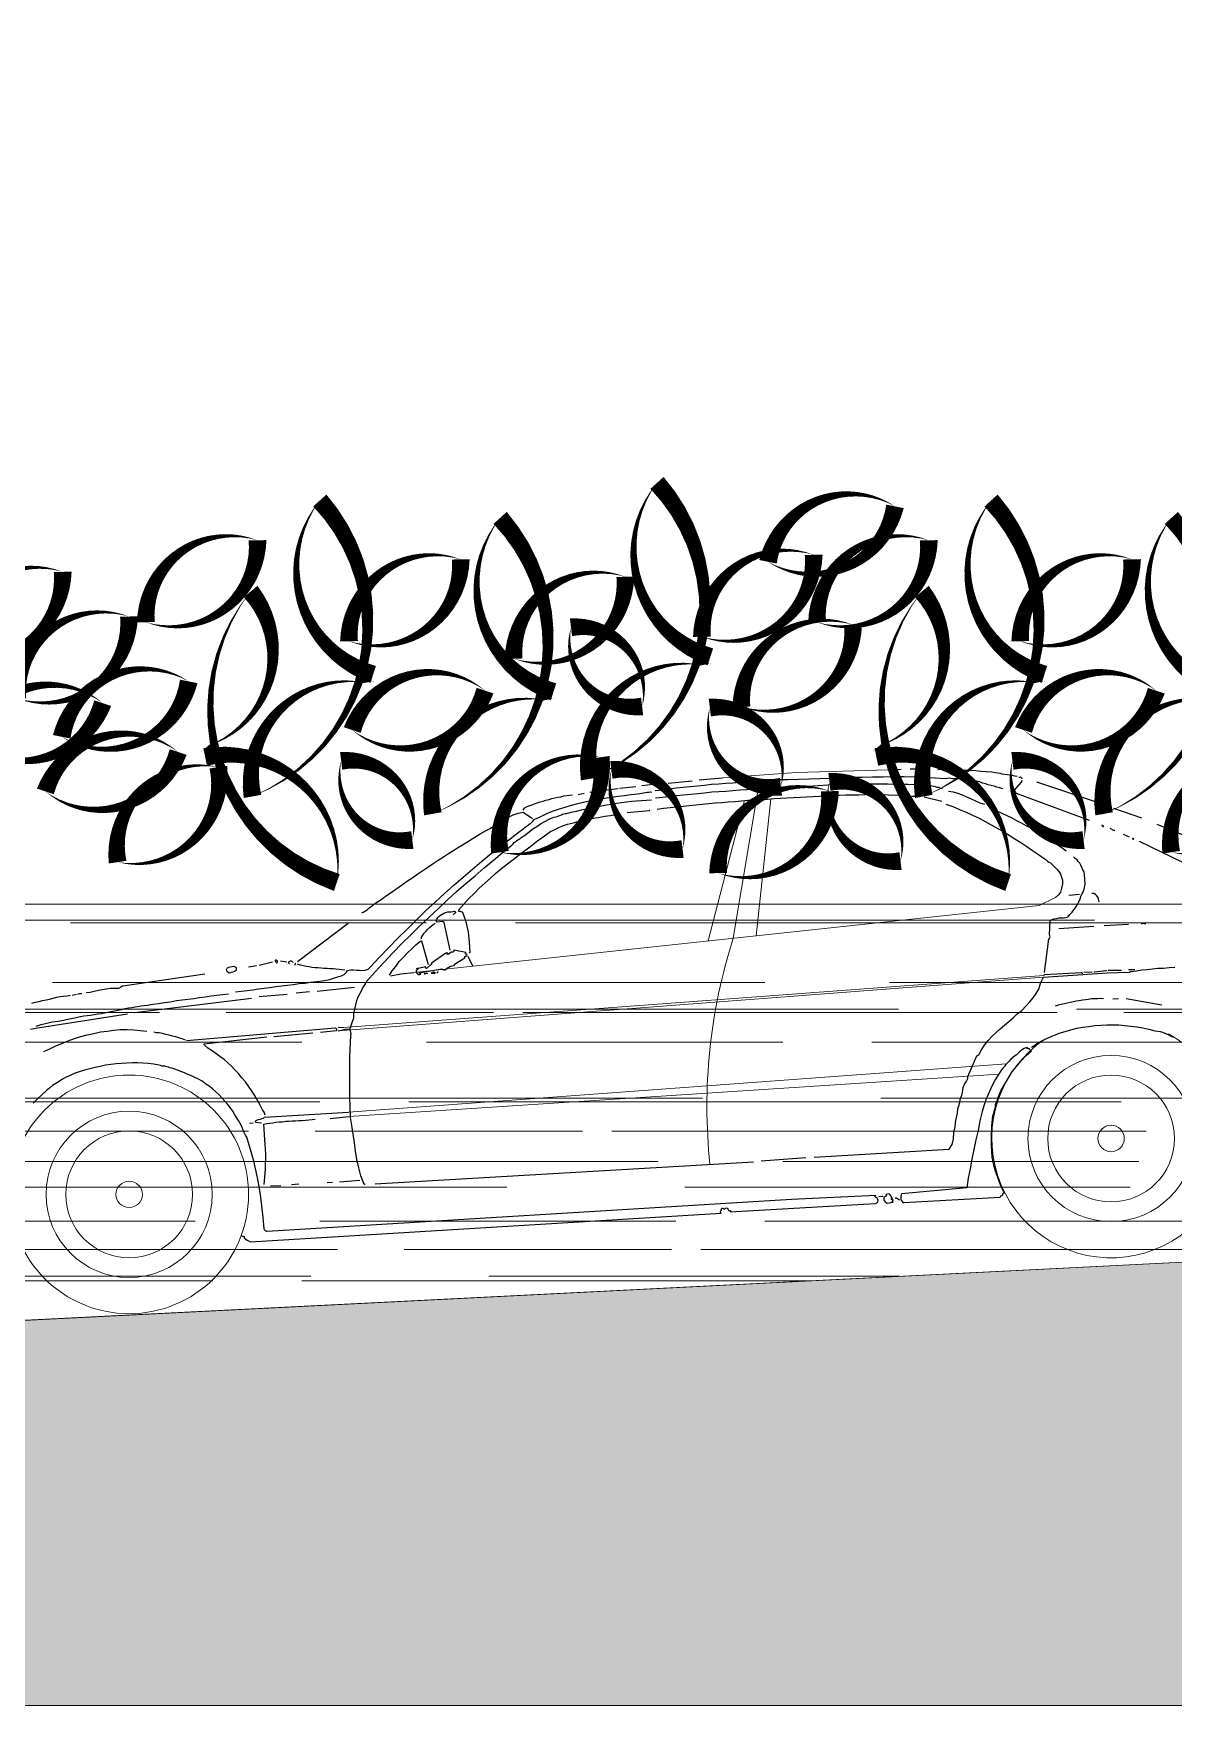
# Model space of a CAD drawing. Header units: metres. Extents: x -183 to 1639, y -350 to 198.
# Drawn here: x 525.046 to 528.247, y -184.446 to -179.752 of the extents above; entities that cross this region are included whole.
import ezdxf

# ---------------------------------------------------------------- set-up
doc = ezdxf.new("R2010")
doc.units = ezdxf.units.M
doc.header["$MEASUREMENT"] = 0
doc.header["$XCLIPFRAME"] = 2
doc.layers.add('FLOATINGWINDOWS', color=2, linetype='Continuous', plot=False)
for name, color, linetype in [('okna', 4, 'Continuous'), ('SRAFA', 251, 'Continuous'), ('SRAFY-TERÉN', 252, 'Continuous'), ('stafaz', 254, 'Continuous'), ('zariz.predmety', 203, 'Continuous')]:
    doc.layers.add(name, color=color, linetype=linetype)
picture_1 = doc.add_image_def('image2.jpg', size_in_pixel=(1280, 1024))

# ---------------------------------------------------------------- blocks, each defined once
blk = doc.blocks.new('BMW5-BOK')
at = {"lineweight": 0}
for p, q in [((2.6739, 1.3675), (2.5791, 0.9536)), ((2.5086, 0.9502), (2.6337, 1.3373)), ((2.6435, 0.9566), (2.7071, 1.338)), ((1.6779, 0.9108), (3.4414, 0.9944)), ((3.4414, 0.9944), (3.4888, 1.014)), ((3.4421, 0.7929), (1.4567, 0.7598)), ((3.4429, 0.7977), (1.4711, 0.7676)), ((1.4718, 0.5172), (3.3004, 0.5284)), ((3.3241, 0.556), (1.472, 0.5299))]:
    blk.add_line(p, q, dxfattribs=at)
for points in [[(1.1752, 0.8855), (1.1911, 0.8869), (1.2079, 0.8875), (1.2239, 0.8889), (1.2406, 0.8902), (1.2566, 0.8908), (1.2726, 0.8922), (1.2893, 0.8936), (1.3053, 0.895), (1.3221, 0.8955), (1.338, 0.8969), (1.3548, 0.8983), (1.3708, 0.8989), (1.3875, 0.9003), (1.4043, 0.9017), (1.4202, 0.9022), (1.437, 0.9036), (1.441, 0.9043), (1.4442, 0.9051), (1.4466, 0.9059), (1.4498, 0.9074), (1.4522, 0.9082), (1.4554, 0.909), (1.4578, 0.9097), (1.4618, 0.9105), (1.4666, 0.9112), (1.4706, 0.9127), (1.4746, 0.9135), (1.4786, 0.915), (1.4826, 0.9166), (1.4867, 0.9197), (1.4899, 0.9229), (1.4931, 0.9268), (1.5011, 0.9283), (1.5099, 0.9282), (1.5178, 0.9265), (1.5266, 0.9256), (1.5346, 0.9247), (1.5426, 0.9254), (1.5506, 0.9276), (1.557, 0.9324), (1.5845, 0.9591), (1.6119, 0.9843), (1.6394, 1.0094), (1.6676, 1.0337), (1.695, 1.0581), (1.7224, 1.0817), (1.7499, 1.1044), (1.7773, 1.1264), (1.8047, 1.1484), (1.8321, 1.1696), (1.8602, 1.1907), (1.8876, 1.2111), (1.915, 1.2307), (1.9424, 1.2503), (1.9705, 1.269), (1.9979, 1.2878), (2.0035, 1.2917), (2.0091, 1.2956), (2.0148, 1.2996), (2.0204, 1.3027), (2.026, 1.3066), (2.0317, 1.3105), (2.0365, 1.3144), (2.0406, 1.3192), (2.0582, 1.3261), (2.0758, 1.3331), (2.0935, 1.3392), (2.1111, 1.3446), (2.1295, 1.3491), (2.1479, 1.3529), (2.1662, 1.3566), (2.1854, 1.3604), (2.2038, 1.3633), (2.223, 1.3654), (2.2413, 1.3676), (2.2605, 1.3689), (2.2797, 1.3703), (2.298, 1.3716), (2.3172, 1.373), (2.3355, 1.3736), (2.3411, 1.3743), (2.3467, 1.375), (2.3515, 1.3757), (2.3563, 1.3764), (2.3619, 1.3772), (2.3667, 1.3771), (2.3715, 1.3771), (2.3742, 1.3766)], [(2.0114, 1.3475), (2.0138, 1.3498), (2.0155, 1.3522), (2.0179, 1.3546), (2.0211, 1.3561), (2.0283, 1.3584), (2.0363, 1.3607), (2.0443, 1.363), (2.0523, 1.3653), (2.0603, 1.3676), (2.0691, 1.3691), (2.0771, 1.3713), (2.0859, 1.3728), (2.0939, 1.3751), (2.1027, 1.3766), (2.1107, 1.3781), (2.1195, 1.3788), (2.1275, 1.3803), (2.1363, 1.3809), (2.1443, 1.3816), (2.1522, 1.3823)], [(2.1681, 1.3821), (2.1857, 1.3851)], [(2.2017, 1.3864), (2.2336, 1.3892)], [(2.2416, 1.3899), (2.2816, 1.3926)], [(2.2855, 1.3925), (2.331, 1.3951)], [(2.3478, 1.3965), (2.3957, 1.3991)], [(3.19, 1.3377), (3.1852, 1.3393), (3.1805, 1.3418), (3.1757, 1.3426), (3.1709, 1.3443), (3.1662, 1.3459), (3.1606, 1.3468), (3.1558, 1.3485), (3.1502, 1.3493), (3.1224, 1.3529), (3.0937, 1.3557), (3.0658, 1.3576), (3.038, 1.3596), (3.01, 1.3615), (2.9814, 1.3635), (2.9535, 1.3639), (2.9256, 1.365), (2.8977, 1.3662), (2.8698, 1.3666), (2.8419, 1.3669), (2.8139, 1.3665), (2.786, 1.3668), (2.7573, 1.3672), (2.7294, 1.3668), (2.7015, 1.3672), (2.6815, 1.3674), (2.6616, 1.3677), (2.6417, 1.3671), (2.6218, 1.3674), (2.6026, 1.3669), (2.5826, 1.3663), (2.5627, 1.3658), (2.5428, 1.366), (2.5228, 1.3647), (2.5037, 1.3642), (2.4837, 1.3636), (2.4638, 1.3631), (2.4438, 1.3617), (2.4247, 1.3612), (2.4047, 1.3599), (2.3848, 1.3593)], [(3.3589, 1.3275), (3.351, 1.3308), (3.3431, 1.3333), (3.3351, 1.3365), (3.3272, 1.3391), (3.3192, 1.3416), (3.3113, 1.3448), (3.3034, 1.3473), (3.2962, 1.3506), (3.2867, 1.3532), (3.2772, 1.3557), (3.2676, 1.3574), (3.2581, 1.3599), (3.2485, 1.3616), (3.239, 1.3625), (3.2294, 1.3634), (3.2198, 1.3636), (3.2151, 1.3652), (3.2103, 1.3661), (3.2055, 1.3654), (3.1999, 1.3654), (3.1712, 1.369), (3.1426, 1.3726), (3.1131, 1.3754), (3.0844, 1.3773), (3.0549, 1.3793), (3.0255, 1.3805), (2.996, 1.3817), (2.9665, 1.3829), (2.937, 1.384), (2.9067, 1.3844), (2.8772, 1.3856), (2.8477, 1.386), (2.8182, 1.3864), (2.7887, 1.3876), (2.7592, 1.3887), (2.7297, 1.3899), (2.7265, 1.3892), (2.7225, 1.3884), (2.7201, 1.3885), (2.7169, 1.3893), (2.7138, 1.3901), (2.7106, 1.3902), (2.7074, 1.3894), (2.7042, 1.3887), (2.6842, 1.3889), (2.6635, 1.3892), (2.6436, 1.3886), (2.6236, 1.3889), (2.6037, 1.3884), (2.5837, 1.3886), (2.5638, 1.3881), (2.5438, 1.3876), (2.5239, 1.3862), (2.504, 1.3857), (2.484, 1.3852), (2.464, 1.3838), (2.4441, 1.3833), (2.4249, 1.382), (2.405, 1.3806), (2.385, 1.3793)], [(2.4228, 1.3987), (2.4898, 1.401)], [(2.5098, 1.4032), (2.5752, 1.4047)], [(3.0409, 1.4002), (3.0776, 1.3997)], [(3.1389, 1.3957), (3.103, 1.3978)], [(3.1429, 1.3949), (3.1588, 1.3947)], [(3.2026, 1.3909), (3.1803, 1.392)], [(3.2074, 1.3908), (3.2169, 1.3883)], [(3.4016, 1.3596), (3.3952, 1.3613), (3.3881, 1.363), (3.3817, 1.3647), (3.3746, 1.3663), (3.3674, 1.3672), (3.3603, 1.3689), (3.3539, 1.3706), (3.3467, 1.3723), (3.3308, 1.3757), (3.3157, 1.3783), (3.3006, 1.3801), (3.2863, 1.3827), (3.2711, 1.3845), (3.2568, 1.3854), (3.2425, 1.3872), (3.2273, 1.3882)], [(1.5068, 0.3245), (1.506, 0.3245), (1.5052, 0.3253), (1.5036, 0.3262), (1.5028, 0.3269), (1.496, 0.3494), (1.4915, 0.3725), (1.4878, 0.3957), (1.4857, 0.4197), (1.4836, 0.4436), (1.4815, 0.4676), (1.4795, 0.4915), (1.4766, 0.5147), (1.4781, 0.5721), (1.4813, 0.6287), (1.4852, 0.686), (1.4915, 0.7442), (1.4924, 0.749), (1.4917, 0.7538), (1.4909, 0.7577), (1.4894, 0.7618), (1.5025, 0.7935), (1.5035, 0.8054), (1.5068, 0.8174), (1.5102, 0.8293), (1.5135, 0.8412), (1.5168, 0.8483), (1.5201, 0.8555), (1.5242, 0.8618), (1.5283, 0.8681), (1.5315, 0.8745), (1.5364, 0.8808), (1.5405, 0.8863), (1.5445, 0.8926), (1.5704, 0.9186), (1.5962, 0.9438), (1.6229, 0.969), (1.6495, 0.9934), (1.6761, 1.0169), (1.7028, 1.0405), (1.7302, 1.0632), (1.7576, 1.086), (1.785, 1.108), (1.8116, 1.13), (1.839, 1.1511), (1.8664, 1.1715), (1.893, 1.1919), (1.9203, 1.2123), (1.9469, 1.2319), (1.9735, 1.2507), (1.9775, 1.2546), (1.9807, 1.2578), (1.9848, 1.2601), (1.988, 1.2624), (1.992, 1.2648), (1.9952, 1.2663), (1.9984, 1.2687), (2.0016, 1.271), (2.0137, 1.278), (2.025, 1.2859), (2.0354, 1.2929), (2.0467, 1.2991), (2.0579, 1.3062), (2.07, 1.3116), (2.0828, 1.3178), (2.0964, 1.3224), (2.1028, 1.3231), (2.1076, 1.3247), (2.1132, 1.3262), (2.118, 1.3277), (2.1213, 1.3293), (2.1253, 1.33), (2.1284, 1.3308), (2.1324, 1.3307), (2.1356, 1.3315), (2.1396, 1.3322), (2.1428, 1.333), (2.146, 1.3337), (2.1604, 1.3359), (2.1748, 1.3381), (2.1891, 1.3404), (2.2027, 1.3426), (2.2171, 1.3448), (2.2315, 1.3462), (2.2459, 1.3484), (2.2602, 1.3498), (2.2746, 1.3512), (2.2882, 1.3526), (2.3026, 1.3532), (2.3169, 1.3546), (2.3305, 1.3545), (2.3448, 1.3551), (2.3592, 1.3549), (2.3728, 1.3547)], [(1.5422, 1.0864), (1.5479, 1.0888), (1.5527, 1.0911), (1.5575, 1.0942), (1.5615, 1.0973), (1.5664, 1.1005), (1.5712, 1.1044), (1.576, 1.1067), (1.5808, 1.1099), (1.5913, 1.1161), (1.6018, 1.1224), (1.6114, 1.1286), (1.6218, 1.1348), (1.6323, 1.1411), (1.6419, 1.1473), (1.6516, 1.1528), (1.6612, 1.159), (1.6757, 1.1684), (1.691, 1.177), (1.7055, 1.1864), (1.7207, 1.195), (1.7352, 1.2035), (1.7505, 1.2129), (1.7649, 1.2215), (1.7802, 1.2301), (1.7955, 1.2378), (1.8107, 1.2464), (1.826, 1.255), (1.8405, 1.2628), (1.8557, 1.2713), (1.8718, 1.2791), (1.887, 1.2877), (1.9023, 1.2955), (1.9159, 1.3017), (1.9288, 1.3087), (1.9424, 1.3165), (1.9553, 1.3235), (1.9689, 1.3305), (1.9826, 1.3359), (1.997, 1.3397), (2.0114, 1.3419), (2.0311, 1.3265), (2.0319, 1.3257), (2.0334, 1.3249), (2.0342, 1.3233), (2.035, 1.3216)], [(1.8364, 0.955), (1.8364, 0.955), (1.8372, 0.9566), (1.8389, 0.9574), (1.8396, 0.9582), (1.8392, 0.9861), (1.838, 1.0156), (1.8336, 1.0436), (1.8252, 1.07), (1.8236, 1.0716), (1.8212, 1.0724), (1.8188, 1.0733), (1.8156, 1.0741), (1.8149, 1.0741), (1.8149, 1.0749), (1.8149, 1.0765), (1.8141, 1.0781), (1.8287, 1.0931), (1.844, 1.108), (1.8602, 1.1221), (1.8755, 1.1355), (1.8916, 1.1489), (1.9085, 1.1622), (1.9246, 1.1748), (1.9415, 1.1873), (1.9585, 1.199), (1.9753, 1.2108), (1.993, 1.2225), (2.0099, 1.2342), (2.0268, 1.2452), (2.0437, 1.2569), (2.0606, 1.2679), (2.0775, 1.2788), (2.0847, 1.2827), (2.0928, 1.2858), (2.1008, 1.2897), (2.1088, 1.2928), (2.1168, 1.2958), (2.1248, 1.2981), (2.1336, 1.3004), (2.1416, 1.3019), (2.1504, 1.3034), (2.1592, 1.3057), (2.1688, 1.3071), (2.1776, 1.3086), (2.1863, 1.3101), (2.1951, 1.3108), (2.2039, 1.3122), (2.2127, 1.3137), (2.2215, 1.3144), (2.2303, 1.3159), (2.2391, 1.3166), (2.247, 1.3173), (2.2558, 1.318), (2.2646, 1.3194), (2.2734, 1.3201), (2.2822, 1.3208)], [(2.3022, 1.3237), (2.3644, 1.3253), (2.3644, 1.3253), (2.366, 1.3261), (2.3668, 1.3261), (2.3668, 1.3261)], [(2.3868, 1.3282), (2.4051, 1.3296), (2.4235, 1.3301), (2.4418, 1.3315), (2.4602, 1.332), (2.4777, 1.3326), (2.4961, 1.3339), (2.5145, 1.3345), (2.5328, 1.3351), (2.5512, 1.3356), (2.5695, 1.3362), (2.5878, 1.3367), (2.6062, 1.3365), (2.6245, 1.3371), (2.6429, 1.3376), (2.6612, 1.3374), (2.6796, 1.338), (2.6979, 1.3377), (2.7163, 1.3383), (2.7346, 1.338), (2.7529, 1.3378), (2.7713, 1.3383), (2.7896, 1.3381), (2.808, 1.3378), (2.8263, 1.3376), (2.8446, 1.3374), (2.863, 1.3371), (2.8813, 1.3369), (2.8997, 1.3366), (2.918, 1.3364), (2.9364, 1.3354), (2.9547, 1.3351), (2.973, 1.3349)], [(3.0981, 1.3237), (3.0081, 1.3312)], [(3.1021, 1.322), (3.114, 1.3219)], [(3.1863, 1.3026), (3.1379, 1.3176)], [(3.3058, 1.2867), (3.2931, 1.2916), (3.2812, 1.2974), (3.2693, 1.3039), (3.2574, 1.3104), (3.2455, 1.3162), (3.2328, 1.3219), (3.2201, 1.3261), (3.2066, 1.3287)], [(3.5968, 1.2247), (3.5445, 1.2477), (3.397, 1.3126), (3.3954, 1.3142), (3.3939, 1.3167), (3.3923, 1.3191), (3.3916, 1.3215), (3.4118, 1.3427), (3.4158, 1.349)], [(3.4064, 1.358), (3.4072, 1.358), (3.4088, 1.3579), (3.4104, 1.3579), (3.4119, 1.3571), (3.4127, 1.3563), (3.4127, 1.3555), (3.4143, 1.3547), (3.4159, 1.3539)], [(3.642, 1.2663), (3.4556, 1.3406)], [(3.1974, 1.2945), (3.2164, 1.2863), (3.2346, 1.2773), (3.2529, 1.2683), (3.2703, 1.2585), (3.2877, 1.2494), (3.3043, 1.2389), (3.321, 1.2291), (3.3368, 1.2185), (3.3534, 1.2079), (3.3692, 1.1966), (3.385, 1.1852), (3.4008, 1.1738), (3.4166, 1.1616), (3.4324, 1.1503), (3.4482, 1.1373), (3.4639, 1.1251), (3.4687, 1.1211), (3.4726, 1.1178), (3.4758, 1.1146), (3.4805, 1.1122), (3.486, 1.1065), (3.4915, 1.1001), (3.497, 1.0936), (3.5025, 1.0863), (3.5064, 1.0791), (3.5095, 1.0703), (3.511, 1.0615), (3.5108, 1.0512), (3.5075, 1.0392), (3.5034, 1.0289), (3.4977, 1.021), (3.4888, 1.014)], [(3.5264, 1.1427), (3.5145, 1.1524), (3.5027, 1.1613), (3.4909, 1.1702), (3.479, 1.1791), (3.4671, 1.1881), (3.4553, 1.1962), (3.4427, 1.2044), (3.4308, 1.2125), (3.4181, 1.2198), (3.4055, 1.228), (3.3928, 1.2353), (3.3801, 1.2435), (3.3667, 1.2508), (3.3532, 1.2582), (3.3398, 1.2663), (3.3263, 1.2737)], [(3.7435, 1.222), (3.6674, 1.2541)], [(3.6349, 1.2058), (3.6349, 1.2066), (3.6341, 1.2074), (3.6325, 1.2082), (3.6309, 1.2091), (3.6317, 1.2075), (3.6325, 1.2067), (3.6333, 1.2059), (3.6349, 1.2058)], [(3.6666, 1.1919), (3.6666, 1.1919), (3.665, 1.1927), (3.6642, 1.1927), (3.6634, 1.1927), (3.6531, 1.1984)], [(3.7062, 1.1714), (3.6903, 1.1796)], [(3.902, 1.1465), (3.7863, 1.2023)], [(3.7181, 1.1649), (3.7173, 1.1657), (3.7173, 1.1665), (3.7157, 1.1673), (3.7141, 1.1681), (3.7141, 1.1665), (3.7149, 1.1657), (3.7165, 1.1649), (3.7181, 1.1649)], [(3.9413, 1.0407), (3.7339, 1.1575)], [(3.4454, 0.8056), (3.4634, 0.8995), (3.465, 0.9003), (3.4658, 0.9018), (3.4666, 0.9034), (3.4674, 0.905), (3.4667, 0.9066), (3.4667, 0.9082), (3.4667, 0.909), (3.4659, 0.9106), (3.4704, 0.9504), (3.4761, 0.9535), (3.4816, 0.9551), (3.4881, 0.9558), (3.4944, 0.9565), (3.5008, 0.9564), (3.508, 0.9563), (3.5144, 0.9562), (3.5208, 0.9577), (3.5264, 0.964), (3.5329, 0.9703), (3.5386, 0.9767), (3.5442, 0.9837), (3.5491, 0.9909), (3.554, 0.9987), (3.5581, 1.0067), (3.5614, 1.0154), (3.5696, 1.0296), (3.5738, 1.0455), (3.574, 1.0631), (3.5734, 1.0814), (3.5703, 1.0878), (3.568, 1.0943), (3.5649, 1.1007), (3.5626, 1.1063), (3.5587, 1.1111), (3.5555, 1.1159), (3.5508, 1.1208), (3.5461, 1.1256)], [(1.354, 0.9605), (1.502, 1.0598)], [(1.7055, 1.0038), (1.7055, 1.0046), (1.7055, 1.0062), (1.7055, 1.007), (1.7055, 1.0078), (1.7096, 1.0133), (1.7136, 1.0188), (1.7185, 1.0235), (1.7233, 1.0282), (1.729, 1.0329), (1.7346, 1.0377), (1.7403, 1.0416), (1.7459, 1.0455)], [(1.784, 0.9669), (1.7714, 1.0459), (1.7706, 1.0468), (1.7699, 1.0476), (1.769, 1.0476), (1.7683, 1.0484), (1.7515, 1.0478), (1.7515, 1.0478), (1.7507, 1.0486), (1.7499, 1.0494), (1.7492, 1.051), (1.7516, 1.0558), (1.7549, 1.0605), (1.7589, 1.0636), (1.7629, 1.0668), (1.7677, 1.0691), (1.7726, 1.0715), (1.7782, 1.073), (1.7838, 1.0745), (1.7893, 1.0744), (1.7933, 1.0744), (1.7973, 1.0751), (1.8013, 1.0759), (1.8029, 1.0751), (1.8037, 1.0742), (1.8053, 1.0726), (1.8052, 1.071), (1.8036, 1.0695), (1.802, 1.0687), (1.7996, 1.0671), (1.798, 1.0656)], [(1.6093, 0.9069), (1.6182, 0.9188), (1.6288, 0.9306), (1.6393, 0.9432), (1.6514, 0.955), (1.6635, 0.9661), (1.6764, 0.977), (1.6885, 0.9873), (1.7006, 0.9967), (1.7022, 0.9974), (1.7038, 0.9982), (1.7046, 0.9982), (1.7054, 0.9982), (1.7197, 0.9302)], [(3.5271, 1.019), (3.5567, 1.0194)], [(3.6106, 0.9948), (3.6083, 1.0076), (3.6052, 1.0124), (3.6013, 1.0165), (3.5965, 1.0189), (3.591, 1.0198)], [(0.7568, 0.9085), (0.768, 0.9091), (0.7791, 0.9114), (0.7912, 0.9128), (0.8023, 0.9143), (0.8135, 0.9157), (0.8255, 0.9164), (0.8374, 0.9162), (0.8494, 0.9153), (0.8518, 0.916), (0.855, 0.9184), (0.8574, 0.92), (0.8606, 0.9215), (1.0922, 0.9416)], [(1.1615, 0.9399), (1.1671, 0.9414), (1.1719, 0.9422), (1.1768, 0.9437), (1.1816, 0.9476), (1.1824, 0.9508), (1.1809, 0.954), (1.1777, 0.9556), (1.1745, 0.9573), (1.1601, 0.9551), (1.1585, 0.9543), (1.1561, 0.9535), (1.1545, 0.9512), (1.1529, 0.9496), (1.1537, 0.9464), (1.156, 0.944), (1.1584, 0.9416), (1.1607, 0.9399), (1.1607, 0.9399), (1.1615, 0.9399), (1.1615, 0.9399), (1.1615, 0.9399)], [(1.216, 0.9535), (1.2383, 0.9565)], [(1.2463, 0.9564), (1.2839, 0.9638)], [(1.2982, 0.9613), (1.2982, 0.9613), (1.2982, 0.9629), (1.2982, 0.9636), (1.2982, 0.9636), (1.2982, 0.9652), (1.2967, 0.9661), (1.2959, 0.9677), (1.2943, 0.9677), (1.2935, 0.9677), (1.2927, 0.9677), (1.2919, 0.9669), (1.2919, 0.9653), (1.2919, 0.9645), (1.2934, 0.9629), (1.2942, 0.9621), (1.295, 0.9605), (1.2958, 0.9605), (1.2966, 0.9613), (1.2974, 0.9613), (1.2982, 0.9613)], [(1.3237, 0.9601), (1.3062, 0.9643)], [(1.3316, 0.9552), (1.3308, 0.9552), (1.33, 0.9569), (1.3292, 0.9577), (1.3293, 0.9584), (1.3301, 0.96), (1.3309, 0.9616), (1.3325, 0.9624), (1.3341, 0.9632), (1.3365, 0.9631), (1.3381, 0.9623), (1.3396, 0.9607), (1.3412, 0.9583)], [(1.3467, 0.9502), (1.3467, 0.9518), (1.3475, 0.9534), (1.3483, 0.9542), (1.3484, 0.9558), (1.3468, 0.955), (1.3467, 0.9534), (1.3459, 0.9518), (1.3467, 0.9502)], [(1.4852, 0.9285), (1.4772, 0.9302), (1.4693, 0.9311), (1.4605, 0.9328), (1.4525, 0.9337), (1.4438, 0.9346), (1.4358, 0.9355), (1.4271, 0.9364), (1.4191, 0.9381), (1.4104, 0.939), (1.4024, 0.9399), (1.3936, 0.9417), (1.3857, 0.9434), (1.3777, 0.9451), (1.3698, 0.9476), (1.3619, 0.95), (1.3539, 0.9526)], [(1.6922, 0.9043), (1.6938, 0.9042), (1.6946, 0.905), (1.6962, 0.905), (1.6978, 0.905), (1.697, 0.9058), (1.6954, 0.9066), (1.6938, 0.9066), (1.6931, 0.9082), (1.7577, 0.9162), (1.7585, 0.9146), (1.7601, 0.9137), (1.7625, 0.9129), (1.7641, 0.9121), (1.7673, 0.9136), (1.7705, 0.9152), (1.7737, 0.9175), (1.7769, 0.9191), (1.7802, 0.9214), (1.7834, 0.9222), (1.7874, 0.923), (1.7921, 0.9229), (1.7929, 0.9237), (1.7929, 0.9245), (1.7938, 0.9253), (1.7938, 0.9269), (1.8235, 0.9432), (1.8235, 0.944), (1.8235, 0.9448), (1.8236, 0.9464), (1.8244, 0.948), (1.826, 0.948), (1.8276, 0.9488), (1.8284, 0.9487), (1.83, 0.9487), (1.8308, 0.9503), (1.83, 0.9519), (1.8276, 0.9527), (1.8268, 0.9535), (1.826, 0.9544), (1.8261, 0.956), (1.8269, 0.9567), (1.8269, 0.9583), (1.7943, 0.9667), (1.7943, 0.9659), (1.7943, 0.9651), (1.7935, 0.9635), (1.7934, 0.9628), (1.7927, 0.962), (1.791, 0.9612), (1.7887, 0.9612), (1.7871, 0.9612), (1.7766, 0.955), (1.775, 0.9558), (1.775, 0.9566), (1.7758, 0.9582), (1.7767, 0.959), (1.7751, 0.959), (1.7743, 0.959), (1.7727, 0.959), (1.7711, 0.9591), (1.7293, 0.9333), (1.7293, 0.9325), (1.7293, 0.9317), (1.7292, 0.9301), (1.7276, 0.9293), (1.7276, 0.9293), (1.726, 0.9286), (1.7252, 0.9277), (1.7244, 0.9278), (1.714, 0.9199), (1.7131, 0.9199), (1.7124, 0.9208), (1.7116, 0.9223), (1.7124, 0.9239), (1.6868, 0.9203), (1.6868, 0.9203), (1.6884, 0.9211), (1.6892, 0.9218), (1.6901, 0.9218), (1.69, 0.9186), (1.6884, 0.9171), (1.686, 0.9155), (1.6844, 0.9132), (1.6851, 0.9107), (1.6867, 0.9083), (1.6883, 0.9059), (1.6906, 0.9043), (1.6906, 0.9043), (1.6914, 0.9043), (1.6922, 0.9043), (1.6922, 0.9043)], [(1.8444, 0.9187), (1.8331, 0.9463)], [(0.6026, 0.8874), (0.613, 0.8896), (0.6226, 0.8911), (0.633, 0.8934), (0.6434, 0.8948), (0.653, 0.8963), (0.6633, 0.8986), (0.6729, 0.9), (0.6833, 0.9015), (0.6929, 0.9022), (0.7033, 0.9028), (0.7128, 0.9035)], [(0.7168, 0.9034), (0.7296, 0.9057)], [(0.7328, 0.9056), (0.736, 0.9064), (0.7392, 0.9071), (0.7416, 0.9071), (0.7448, 0.9063)], [(1.6125, 0.9053), (1.642, 0.9089), (1.6779, 0.9108)], [(1.7066, 0.9049), (1.709, 0.9048), (1.7114, 0.9056), (1.7138, 0.9064), (1.7161, 0.9056), (1.7066, 0.9049)], [(1.7273, 0.9054), (1.7377, 0.9053), (1.7377, 0.9061), (1.7369, 0.9069), (1.7353, 0.9069), (1.7337, 0.9077), (1.7265, 0.9054), (1.7265, 0.9054), (1.7273, 0.9054), (1.7273, 0.9054), (1.7273, 0.9054)], [(1.7433, 0.9052), (1.7433, 0.906), (1.7441, 0.9068), (1.7449, 0.9068), (1.7465, 0.9075), (1.7449, 0.9076), (1.7433, 0.906), (1.7425, 0.9044), (1.7433, 0.9052)], [(3.4933, 0.927), (3.5914, 0.9281)], [(3.6209, 0.9277), (3.6894, 0.9276)], [(3.7253, 0.9264), (3.7285, 0.9271), (3.7309, 0.9279), (3.7341, 0.927), (3.7373, 0.927)], [(0.6113, 0.8227), (0.6257, 0.8265), (0.6417, 0.8287), (0.6569, 0.8317), (0.6729, 0.8331), (0.6888, 0.8352), (0.7048, 0.8374), (0.7208, 0.8396), (0.736, 0.8426), (0.7464, 0.8432), (0.7559, 0.8439), (0.7655, 0.8446), (0.7759, 0.8453), (0.7855, 0.8467), (0.7951, 0.8474), (0.8047, 0.8489), (0.8142, 0.8503), (0.8238, 0.851), (0.8334, 0.8525), (0.843, 0.8539), (0.8534, 0.8554), (0.863, 0.8569), (0.8726, 0.8584), (0.8822, 0.859), (0.8917, 0.8605), (0.9085, 0.8619), (0.9253, 0.8632), (0.942, 0.8646), (0.958, 0.866), (0.9748, 0.8674), (0.9915, 0.8688), (1.0083, 0.8709), (1.0243, 0.8723), (1.041, 0.8729), (1.057, 0.8743), (1.0738, 0.8757), (1.0897, 0.877), (1.1065, 0.8784), (1.1225, 0.879), (1.1392, 0.8804), (1.1552, 0.881)], [(0.8891, 0.8446), (1.2188, 0.865)], [(1.2404, 0.8687), (1.3201, 0.8708)], [(1.3449, 0.8729), (1.3824, 0.8748)], [(1.4047, 0.8745), (1.51, 0.8795)], [(0.5945, 0.8149), (0.6088, 0.8171), (0.8692, 0.8416)], [(0.6287, 0.7499), (0.6456, 0.7568), (0.6632, 0.7638), (0.68, 0.7699), (0.6984, 0.7761), (0.7161, 0.7814), (0.7344, 0.786), (0.7529, 0.7897), (0.7712, 0.7927), (0.7904, 0.7956), (0.8088, 0.797), (0.8279, 0.7983), (0.8463, 0.7989), (0.8654, 0.7978), (0.8837, 0.796), (0.902, 0.7934), (0.9203, 0.7899)], [(2.77, 0.3263), (3.1489, 0.327), (3.1586, 0.3388), (3.1628, 0.3547), (3.1654, 0.3722), (3.1696, 0.3881), (3.1714, 0.4017), (3.1747, 0.4144), (3.1789, 0.4263), (3.1806, 0.439), (3.1847, 0.4485), (3.1872, 0.4573), (3.1898, 0.4668), (3.1939, 0.4755), (3.1956, 0.4835), (3.1973, 0.4906), (3.1989, 0.497), (3.2022, 0.5041), (3.2063, 0.5096), (3.2104, 0.516), (3.2128, 0.5215), (3.2137, 0.5271), (3.2423, 0.5833), (3.2439, 0.5841), (3.2447, 0.5849), (3.2464, 0.5857), (3.248, 0.5865), (3.2561, 0.5999), (3.2659, 0.6126), (3.2764, 0.6244), (3.2877, 0.6354), (3.2998, 0.6456), (3.3119, 0.6558), (3.3248, 0.6652), (3.3376, 0.6746), (3.3505, 0.684), (3.3626, 0.6942), (3.3755, 0.7036), (3.3876, 0.7146), (3.3989, 0.7249), (3.4094, 0.7367), (3.4192, 0.7485), (3.4281, 0.762), (3.4306, 0.7707), (3.4339, 0.7786), (3.438, 0.7858), (3.4421, 0.7929), (3.6215, 0.7945), (3.6837, 0.7929), (3.6845, 0.7929), (3.6853, 0.7937), (3.6869, 0.7945), (3.6893, 0.7944), (3.7037, 0.7959), (3.7188, 0.7973), (3.734, 0.7978), (3.7492, 0.7984), (3.7643, 0.799), (3.7803, 0.7988), (3.7954, 0.7994), (3.8114, 0.7992)], [(3.4429, 0.7977), (3.4429, 0.7977), (3.4445, 0.7992), (3.4453, 0.8), (3.4453, 0.8), (3.5482, 0.8003), (3.549, 0.8003), (3.5506, 0.7995), (3.5514, 0.7978), (3.5513, 0.7962)], [(3.5562, 0.8002), (3.5793, 0.7999)], [(3.5849, 0.7982), (3.5849, 0.7982), (3.5857, 0.799), (3.5857, 0.7998), (3.5857, 0.7998), (3.6184, 0.801), (3.6184, 0.801), (3.6192, 0.8001), (3.6192, 0.7993), (3.6192, 0.7993)], [(3.6615, 0.7988), (3.624, 0.8009)], [(3.6814, 0.8001), (3.6989, 0.7999)], [(1.0268, 0.759), (1.0181, 0.7631), (1.0093, 0.7665), (1.0006, 0.7697), (0.9919, 0.7722), (0.9823, 0.7756), (0.9728, 0.7781), (0.9641, 0.7806), (0.9545, 0.7839), (0.9505, 0.784), (0.9466, 0.784), (0.9434, 0.7849), (0.9402, 0.7865)], [(1.0299, 0.7574), (1.4488, 0.7679), (1.4504, 0.7671), (1.4519, 0.7654), (1.4519, 0.7622), (1.4519, 0.7599), (1.4064, 0.7581)], [(1.2376, 0.5354), (1.2353, 0.5434), (1.2314, 0.5506), (1.2283, 0.5578), (1.2244, 0.5659), (1.2182, 0.5795), (1.2112, 0.5931), (1.2042, 0.6068), (1.1964, 0.6196), (1.1886, 0.6317), (1.1792, 0.6438), (1.1706, 0.6559), (1.1604, 0.6672), (1.1517, 0.6784), (1.1423, 0.6881), (1.132, 0.6978), (1.121, 0.7068), (1.11, 0.7157), (1.0997, 0.7238), (1.0887, 0.7327), (1.0792, 0.7416), (1.0792, 0.7416), (1.0792, 0.7432), (1.0792, 0.744), (1.0792, 0.7448), (1.2556, 0.7545)], [(1.2756, 0.7542), (1.3856, 0.7583)], [(1.4567, 0.7598), (1.4614, 0.7597), (1.4662, 0.7605), (1.471, 0.7612), (1.4766, 0.7627), (1.4854, 0.7634)], [(1.4711, 0.7676), (1.4568, 0.7678)], [(3.4705, 0.7104), (3.4793, 0.7127), (3.4873, 0.7141), (3.4961, 0.7156), (3.5041, 0.7171), (3.5129, 0.7186), (3.5217, 0.7201), (3.5297, 0.7215), (3.5384, 0.7222), (3.5472, 0.7229), (3.556, 0.7236), (3.564, 0.7243), (3.5728, 0.725), (3.5815, 0.7249), (3.5903, 0.7248), (3.5983, 0.7247), (3.607, 0.7237)], [(3.6325, 0.721), (3.6485, 0.7208)], [(3.7694, 0.6953), (3.67, 0.7189)], [(1.1764, 0.1829), (2.4994, 0.1847), (2.4979, 0.1872), (2.4979, 0.1895), (2.4995, 0.1919), (2.5011, 0.1943), (2.5012, 0.1959), (2.5012, 0.1967), (2.502, 0.1983), (2.5036, 0.199), (2.5052, 0.199), (2.5068, 0.1982), (2.5076, 0.1974), (2.5092, 0.1958), (2.5107, 0.1966), (2.5116, 0.1973), (2.5132, 0.1981), (2.5148, 0.1989), (2.5172, 0.1981), (2.5187, 0.1972), (2.5195, 0.1956), (2.5203, 0.194), (2.5211, 0.1924), (2.5218, 0.1916), (2.5234, 0.1916), (2.525, 0.1908), (2.5258, 0.19), (2.5266, 0.1892), (2.5266, 0.1892), (2.525, 0.1876), (2.9333, 0.1862), (2.9357, 0.187), (2.9381, 0.1886), (2.9405, 0.1909), (2.9422, 0.1941), (2.9383, 0.2029), (2.9375, 0.2029), (2.9359, 0.2037), (2.9351, 0.2046), (2.9336, 0.2054), (2.9336, 0.2062), (2.9336, 0.207), (2.9344, 0.2086), (2.936, 0.2085), (2.6992, 0.2116), (1.2246, 0.2086), (1.2222, 0.2094), (1.2198, 0.211), (1.2174, 0.2135), (1.2167, 0.2166), (1.2155, 0.2486), (1.2135, 0.2813), (1.2116, 0.314), (1.208, 0.3467), (1.2036, 0.3787), (1.1977, 0.4115), (1.1909, 0.4443), (1.1826, 0.4763), (1.1795, 0.4827), (1.1764, 0.4899), (1.1741, 0.4971), (1.1718, 0.5043), (1.1687, 0.5116), (1.1656, 0.518), (1.1625, 0.5244), (1.1586, 0.5308), (1.1531, 0.5413), (1.1477, 0.5517), (1.1414, 0.5621), (1.1344, 0.5718), (1.1274, 0.5815), (1.1195, 0.5911), (1.1116, 0.6008), (1.1038, 0.6089), (1.0951, 0.6178), (1.0857, 0.6259), (1.0762, 0.6332), (1.0667, 0.6405), (1.0572, 0.647), (1.0469, 0.6527), (1.0366, 0.6584), (1.0263, 0.6634), (1.0208, 0.6658), (1.0144, 0.6691), (1.0089, 0.6716), (1.0026, 0.6748), (0.997, 0.6773), (0.9907, 0.6798), (0.9851, 0.6822), (0.9787, 0.6839), (0.9748, 0.6856), (0.9716, 0.6872), (0.9676, 0.688), (0.9645, 0.6889), (0.9605, 0.6889), (0.9565, 0.6898), (0.9533, 0.6914), (0.9494, 0.693), (0.9343, 0.6964), (0.9191, 0.699), (0.904, 0.7008), (0.8897, 0.7026), (0.8745, 0.7036), (0.8594, 0.7038), (0.8442, 0.704), (0.8291, 0.7034), (0.8139, 0.7028), (0.7987, 0.7014), (0.7836, 0.6992), (0.7692, 0.697), (0.754, 0.694), (0.7396, 0.691), (0.7244, 0.6872), (0.71, 0.6834), (0.698, 0.6788), (0.6867, 0.6742), (0.6763, 0.6695), (0.6659, 0.6641), (0.6562, 0.6586), (0.6466, 0.6532), (0.6377, 0.6469), (0.6289, 0.6406), (0.6152, 0.6296), (0.6023, 0.6186), (0.5894, 0.6069)], [(3.3972, 0.5989), (3.4061, 0.6043), (3.4149, 0.6098), (3.4246, 0.6145), (3.435, 0.6183), (3.4454, 0.6222), (3.4558, 0.626), (3.4663, 0.6299), (3.4767, 0.6337), (3.4935, 0.6375), (3.5103, 0.6413), (3.527, 0.6442), (3.5438, 0.6464), (3.5606, 0.6478), (3.5781, 0.6492), (3.5949, 0.6489), (3.6116, 0.6487), (3.6284, 0.6477), (3.6451, 0.6467), (3.6618, 0.6441), (3.6785, 0.6414), (3.6952, 0.6381), (3.7119, 0.6346), (3.7286, 0.6297), (3.7453, 0.6246), (3.7532, 0.6229), (3.7604, 0.6212), (3.7668, 0.6188), (3.7731, 0.6163), (3.7795, 0.613), (3.785, 0.6106), (3.7905, 0.6065), (3.7961, 0.6032)], [(3.013, 0.1852), (3.2842, 0.1833), (3.285, 0.1856), (3.2866, 0.1872), (3.289, 0.188), (3.2922, 0.1895), (3.2922, 0.1903), (3.2922, 0.1919), (3.2923, 0.1927), (3.2931, 0.1943), (3.2939, 0.1943), (3.2947, 0.1951), (3.2955, 0.1951), (3.2971, 0.1943), (3.2916, 0.2063), (3.287, 0.2183), (3.2832, 0.2311), (3.2794, 0.2447), (3.2756, 0.2575), (3.2726, 0.2711), (3.2703, 0.2839), (3.2681, 0.2975), (3.2685, 0.327), (3.2697, 0.3557), (3.2724, 0.3844), (3.2776, 0.4138), (3.2801, 0.4202), (3.2817, 0.4257), (3.2834, 0.4313), (3.2859, 0.4368), (3.2868, 0.444), (3.29, 0.4503), (3.2925, 0.4567), (3.295, 0.463), (3.304, 0.4813), (3.3146, 0.4987), (3.326, 0.5153), (3.3374, 0.5319), (3.3503, 0.5468), (3.3649, 0.5618), (3.3802, 0.576), (3.3963, 0.5885), (3.3939, 0.5894), (3.3924, 0.591), (3.3916, 0.5926), (3.3908, 0.595), (3.3892, 0.595), (3.3877, 0.5958), (3.3852, 0.5958), (3.3836, 0.5959), (3.3837, 0.5967), (3.3837, 0.5983), (3.3845, 0.5991), (3.3853, 0.599), (3.3805, 0.5983), (3.3757, 0.5968), (3.3709, 0.5936), (3.366, 0.5905), (3.3612, 0.5874), (3.3572, 0.5834), (3.3523, 0.5795), (3.3475, 0.5764), (3.3419, 0.5725), (3.3371, 0.5686), (3.3322, 0.5638), (3.3274, 0.5591), (3.3225, 0.5544), (3.3177, 0.5489), (3.3128, 0.5449), (3.3088, 0.5402), (3.2998, 0.5276), (3.2909, 0.5149), (3.2827, 0.5015), (3.2746, 0.488), (3.2672, 0.4738), (3.2599, 0.4587), (3.2532, 0.4428), (3.2475, 0.427), (3.24, 0.4008), (3.2332, 0.3745), (3.2257, 0.3483), (3.2182, 0.3213), (3.2115, 0.2951), (3.2047, 0.268), (3.198, 0.2418), (3.1921, 0.2156), (3.0078, 0.2092), (3.0069, 0.206), (3.0061, 0.2036), (3.0061, 0.2004), (3.0068, 0.198), (3.006, 0.1972), (3.006, 0.1965), (3.0052, 0.1965), (3.0044, 0.1949), (3.0106, 0.1852), (3.0114, 0.1852), (3.0122, 0.1852), (3.0122, 0.1852), (3.013, 0.1852)], [(1.2261, 0.5132), (1.2102, 0.5158), (1.2103, 0.5198), (1.2119, 0.5221), (1.2151, 0.5237), (1.2183, 0.5245), (1.2239, 0.5252), (1.2287, 0.5259), (1.2327, 0.5275), (1.2359, 0.5298), (1.472, 0.5299)], [(1.42, 0.5154), (1.4718, 0.5172)], [(1.1927, 0.5152), (1.203, 0.5159)], [(1.2239, 0.341), (1.23, 0.3831), (1.233, 0.4254), (1.2335, 0.4668), (1.2325, 0.5099), (1.2413, 0.5114), (1.2493, 0.5121), (1.258, 0.5128), (1.2668, 0.5135), (1.2764, 0.5141), (1.2852, 0.514), (1.2947, 0.5147), (1.3035, 0.5146), (1.3131, 0.5144), (1.3219, 0.5143), (1.3314, 0.5142), (1.341, 0.5141), (1.3498, 0.5148), (1.3593, 0.5147), (1.3689, 0.5153), (1.3777, 0.516)], [(1.2414, 0.336), (1.2701, 0.3356)], [(1.3004, 0.3368), (1.3211, 0.3373)], [(1.4009, 0.3363), (1.4152, 0.3361)], [(1.4351, 0.3358), (1.4926, 0.3374)], [(1.5347, 0.3241), (2.5986, 0.3238)], [(2.6209, 0.3251), (2.7461, 0.3267)], [(1.1511, 0.2023), (1.1519, 0.2007), (1.1543, 0.1999), (1.1566, 0.1991), (1.159, 0.1991), (1.159, 0.1975), (1.159, 0.1967), (1.159, 0.1951), (1.1598, 0.1935), (1.1629, 0.191), (1.1669, 0.1878), (1.1708, 0.1853), (1.1764, 0.1829)], [(2.9439, 0.2061), (2.9535, 0.2059), (2.9535, 0.2059), (2.9551, 0.2059), (2.9559, 0.2051), (2.9559, 0.2051)], [(2.9676, 0.1858), (2.9836, 0.1872), (2.982, 0.188), (2.9812, 0.1888), (2.9812, 0.1896), (2.982, 0.1912), (2.9836, 0.192), (2.9837, 0.1935), (2.9821, 0.1944), (2.9797, 0.1952), (2.9797, 0.196), (2.9797, 0.1976), (2.9805, 0.1984), (2.9821, 0.1992), (2.9805, 0.2008), (2.979, 0.2032), (2.9782, 0.2056), (2.9767, 0.208), (2.9758, 0.2088), (2.9751, 0.2096), (2.9743, 0.2104), (2.9727, 0.2112), (2.9639, 0.2098), (2.9655, 0.2073), (2.9647, 0.205), (2.9622, 0.2042), (2.9598, 0.2026), (2.959, 0.2018), (2.9582, 0.2003), (2.9582, 0.1979), (2.9581, 0.1963), (2.9589, 0.1931), (2.9613, 0.1899), (2.9636, 0.1874), (2.9668, 0.1858), (2.9668, 0.1858), (2.9676, 0.1858), (2.9676, 0.1858), (2.9676, 0.1858)], [(2.9901, 0.1983), (2.9901, 0.1983), (2.9917, 0.199), (2.9925, 0.199), (2.9933, 0.199), (3.002, 0.1933)]]:
    blk.add_lwpolyline(points)
blk.add_lwpolyline([(3.0409, 1.4002), (2.7842, 1.4075), (2.5752, 1.4047)], dxfattribs=at)
for centre, radius in [((0.8438, 0.3357), 0.335), ((0.8438, 0.3357), 0.2334), ((3.6048, 0.3298), 0.2334), ((0.8438, 0.3357), 0.178), ((3.6048, 0.3298), 0.178), ((0.8438, 0.3357), 0.0371), ((3.6048, 0.3298), 0.0371)]:
    blk.add_circle(centre, radius, dxfattribs=at)
for centre, radius, start, end in [((4.0253, 0.3944), 1.5506, 158.863, 182.6086), ((3.6048, 0.3298), 0.335, 120.4721, 57.8153)]:
    blk.add_arc(centre, radius, start, end, dxfattribs=at)

msp = doc.modelspace()

# ---------------------------------------------------------------- hatches: boundary and pattern name
at = {"layer": 'SRAFA', "linetype": 'Continuous', "lineweight": 0}
h = msp.add_hatch(dxfattribs=at)
h.set_pattern_fill('AR-RROOF', color=256, scale=0.25, style=0)
h.set_pattern_definition([(360, (28.2745, 62.7584), (0.55, 0.25), [3.75, -0.5, 1.25, -0.25]), (360, (28.607, 62.8834), (-0.25, 0.3325), [0.75, -0.0825, 1.5, -0.1875]), (360, (28.3995, 62.9709), (1.3, 0.1675), [2, -0.35, 1, -0.25])])
h.paths.add_polyline_path([(523.4004, -182.1963), (523.4004, -183.4463), (537.3004, -182.7469), (537.3004, -182.1963)])
at = {"layer": 'SRAFY-TERÉN', "linetype": 'Continuous', "lineweight": 0}
msp.add_hatch(color=256, dxfattribs=at).paths.add_polyline_path([(513.9004, -183.4463), (513.9004, -184.4463), (540.0176, -184.4463), (540.0176, -182.6396), (539.3004, -182.6463), (523.4004, -183.4463)])

# ---------------------------------------------------------------- linework, layer by layer
at = {"layer": 'FLOATINGWINDOWS', "linetype": 'Continuous', "lineweight": 0, "flags": 128}
msp.add_lwpolyline([(513.9004, -183.4463), (513.9004, -184.4463), (540.0176, -184.4463), (540.0176, -182.6396), (539.3004, -182.6463), (523.4004, -183.4463)], close=True, dxfattribs=at)
at = {"layer": 'okna', "linetype": 'Continuous', "lineweight": 0}
for p, q in [((537.3004, -182.1963), (523.4004, -182.1963)), ((523.4004, -183.4463), (539.3004, -182.6463))]:
    msp.add_line(p, q, dxfattribs=at)
at = {"layer": 'zariz.predmety', "color": 253, "linetype": 'Continuous', "ltscale": 0.001}
for points in [[(526.7969, -181.0138, 0, 0, 0.520567), (526.7969, -181.0138, 0, 0.05, 0.520567), (526.9467, -181.5022, 0, 0.05, 0.520567), (526.925, -181.5253, 0, 0.05, 0.520567), (526.6079, -181.8447, 0, 0.05, 0.520567), (526.7969, -181.0138, 0.05, 0.05, 0)], [(525.8503, -181.0633, 0, 0, 0.520567), (525.8503, -181.0633, 0, 0.05, 0.520567), (526.0001, -181.5516, 0, 0.05, 0.520567), (525.9784, -181.5747, 0, 0.05, 0.520567), (525.6613, -181.8941, 0, 0.05, 0.520567), (525.8503, -181.0633, 0.05, 0.05, 0)], [(527.1085, -181.2353, 0, 0, 0.520567), (527.1085, -181.2353, 0, 0.05, 0.520567), (527.465, -181.0798, 0, 0.05, 0.520567), (527.1085, -181.2353, 0.05, 0.05, 0)], [(527.7347, -181.0633, 0, 0, 0.520567), (527.7347, -181.0633, 0, 0.05, 0.520567), (527.8845, -181.5516, 0, 0.05, 0.520567), (527.8628, -181.5747, 0, 0.05, 0.520567), (527.5457, -181.8941, 0, 0.05, 0.520567), (527.7347, -181.0633, 0.05, 0.05, 0)], [(526.3565, -181.1121, 0, 0, 0.520567), (526.3565, -181.1121, 0, 0.05, 0.520567), (526.5063, -181.6005, 0, 0.05, 0.520567), (526.4847, -181.6236, 0, 0.05, 0.520567), (526.1676, -181.9429, 0, 0.05, 0.520567), (526.3565, -181.1121, 0.05, 0.05, 0)], [(528.2409, -181.1121, 0, 0, 0.520567), (528.2409, -181.1121, 0, 0.05, 0.520567), (528.3908, -181.6005, 0, 0.05, 0.520567), (528.3691, -181.6236, 0, 0.05, 0.520567), (528.052, -181.9429, 0, 0.05, 0.520567), (528.2409, -181.1121, 0.05, 0.05, 0)], [(525.6756, -181.175, 0, 0, 0.520567), (525.6756, -181.175, 0, 0.05, 0.520567), (525.3619, -181.405, 0, 0.05, 0.520567), (525.6756, -181.175, 0.05, 0.05, 0)], [(527.56, -181.175, 0, 0, 0.520567), (527.56, -181.175, 0, 0.05, 0.520567), (527.2463, -181.405, 0, 0.05, 0.520567), (527.56, -181.175, 0.05, 0.05, 0)], [(526.246, -181.2285, 0, 0, 0.520567), (526.246, -181.2285, 0, 0.05, 0.520567), (525.9322, -181.4585, 0, 0.05, 0.520567), (526.246, -181.2285, 0.05, 0.05, 0)], [(527.2368, -181.2157, 0, 0, 0.520567), (527.2368, -181.2157, 0, 0.05, 0.520567), (526.923, -181.4457, 0, 0.05, 0.520567), (527.2368, -181.2157, 0.05, 0.05, 0)], [(528.1304, -181.2285, 0, 0, 0.520567), (528.1304, -181.2285, 0, 0.05, 0.520567), (527.8167, -181.4585, 0, 0.05, 0.520567), (528.1304, -181.2285, 0.05, 0.05, 0)], [(525.1286, -181.2636, 0, 0, 0.520567), (525.1286, -181.2636, 0, 0.05, 0.520567), (524.8149, -181.4935, 0, 0.05, 0.520567), (525.1286, -181.2636, 0.05, 0.05, 0)], [(526.7081, -181.2774, 0, 0, 0.520567), (526.7081, -181.2774, 0, 0.05, 0.520567), (526.3944, -181.5073, 0, 0.05, 0.520567), (526.7081, -181.2774, 0.05, 0.05, 0)], [(525.8981, -182.1357, 0, 0, 0.520567), (525.8981, -182.1357, 0, 0.05, 0.520567), (525.5284, -181.7833, 0, 0.05, 0.520567), (525.536, -181.7525, 0, 0.05, 0.520567), (525.6561, -181.3188, 0, 0.05, 0.520567), (525.8981, -182.1357, 0.05, 0.05, 0)], [(527.7825, -182.1357, 0, 0, 0.520567), (527.7825, -182.1357, 0, 0.05, 0.520567), (527.4128, -181.7833, 0, 0.05, 0.520567), (527.4204, -181.7525, 0, 0.05, 0.520567), (527.5405, -181.3188, 0, 0.05, 0.520567), (527.7825, -182.1357, 0.05, 0.05, 0)], [(525.3147, -181.389, 0, 0, 0.520567), (525.3147, -181.389, 0, 0.05, 0.520567), (525.001, -181.6189, 0, 0.05, 0.520567), (525.3147, -181.389, 0.05, 0.05, 0)], [(527.3474, -181.4122, 0, 0, 0.520567), (527.3474, -181.4122, 0, 0.05, 0.520567), (527.0337, -181.6421, 0, 0.05, 0.520567), (527.3474, -181.4122, 0.05, 0.05, 0)], [(526.7552, -181.6416, 0, 0, 0.520567), (526.7552, -181.6416, 0, 0.05, 0.520567), (526.5555, -181.4193, 0, 0.05, 0.520567), (526.7552, -181.6416, 0.05, 0.05, 0)], [(525.1258, -181.7266, 0, 0, 0.520567), (525.1258, -181.7266, 0, 0.05, 0.520567), (525.4824, -181.5711, 0, 0.05, 0.520567), (525.1258, -181.7266, 0.05, 0.05, 0)], [(526.3143, -181.5972, 0, 0, 0.520567), (526.3143, -181.5972, 0, 0.05, 0.520567), (525.9413, -181.7076, 0, 0.05, 0.520567), (526.3143, -181.5972, 0.05, 0.05, 0)], [(528.1987, -181.5972, 0, 0, 0.520567), (528.1987, -181.5972, 0, 0.05, 0.520567), (527.8257, -181.7076, 0, 0.05, 0.520567), (528.1987, -181.5972, 0.05, 0.05, 0)], [(525.241, -181.6322, 0, 0, 0.520567), (525.241, -181.6322, 0, 0.05, 0.520567), (524.8681, -181.7427, 0, 0.05, 0.520567), (525.241, -181.6322, 0.05, 0.05, 0)], [(527.1449, -181.8671, 0, 0, 0.520567), (527.1449, -181.8671, 0, 0.05, 0.520567), (526.9452, -181.6448, 0, 0.05, 0.520567), (527.1449, -181.8671, 0.05, 0.05, 0)], [(525.4528, -181.7695, 0, 0, 0.520567), (525.4528, -181.7695, 0, 0.05, 0.520567), (525.0799, -181.88, 0, 0.05, 0.520567), (525.4528, -181.7695, 0.05, 0.05, 0)], [(526.3559, -182.0508, 0, 0, 0.520567), (526.3559, -182.0508, 0, 0.05, 0.520567), (526.639, -181.7841, 0, 0.05, 0.520567), (526.3559, -182.0508, 0.05, 0.05, 0)], [(528.2403, -182.0508, 0, 0, 0.520567), (528.2403, -182.0508, 0, 0.05, 0.520567), (528.5234, -181.7841, 0, 0.05, 0.520567), (528.2403, -182.0508, 0.05, 0.05, 0)], [(525.2826, -182.0786, 0, 0, 0.520567), (525.2826, -182.0786, 0, 0.05, 0.520567), (525.5657, -181.8119, 0, 0.05, 0.520567), (525.2826, -182.0786, 0.05, 0.05, 0)], [(526.11, -182.0165, 0, 0, 0.520567), (526.11, -182.0165, 0, 0.05, 0.520567), (525.9103, -181.7942, 0, 0.05, 0.520567), (526.11, -182.0165, 0.05, 0.05, 0)], [(526.8686, -182.0418, 0, 0, 0.520567), (526.8686, -182.0418, 0, 0.05, 0.520567), (526.6689, -181.8195, 0, 0.05, 0.520567), (526.8686, -182.0418, 0.05, 0.05, 0)], [(527.9944, -182.0165, 0, 0, 0.520567), (527.9944, -182.0165, 0, 0.05, 0.520567), (527.7947, -181.7942, 0, 0.05, 0.520567), (527.9944, -182.0165, 0.05, 0.05, 0)], [(526.9684, -182.1093, 0, 0, 0.520567), (526.9684, -182.1093, 0, 0.05, 0.520567), (527.2822, -181.8794, 0, 0.05, 0.520567), (526.9684, -182.1093, 0.05, 0.05, 0)], [(527.4806, -182.0757, 0, 0, 0.520567), (527.4806, -182.0757, 0, 0.05, 0.520567), (527.2809, -181.8534, 0, 0.05, 0.520567), (527.4806, -182.0757, 0.05, 0.05, 0)]]:
    msp.add_lwpolyline(points, format="xyseb", close=True, dxfattribs=at)

# ---------------------------------------------------------------- block references
at = {"layer": 'stafaz', "linetype": 'Continuous', "lineweight": 0, "rotation": 3.3800056010448}
msp.add_blockref('BMW5-BOK', (524.4926, -183.3961), dxfattribs=at)

# ---------------------------------------------------------------- pictures from other files: only their frames are drawn
at = {"layer": 'stafaz', "linetype": 'Continuous', "lineweight": 0}
image = msp.add_image(picture_1, insert=(496.2887, -192.8032), size_in_units=(74.3441, 59.4753), dxfattribs=at)
image.set_boundary_path([(303.585, 862.4005), (303.585, 836.5747), (302.724, 836.5747), (302.724, 652.0233), (752.3903, 652.0233), (752.3903, 848.5108), (740.0417, 848.6267), (705.6072, 840.879), (466.2878, 840.879), (466.2878, 782.3404), (462.586, 782.3404), (462.586, 767.7058), (469.7312, 767.7058), (469.7312, 763.753), (467.1486, 763.753), (467.1486, 760.819), (336.2977, 760.819), (336.2977, 763.753), (333.715, 763.753), (333.715, 767.7058), (340.8602, 767.7058), (340.8602, 782.3404), (337.1585, 782.3404), (337.1585, 862.4005), (303.585, 862.4005)])

doc.saveas('drawing.dxf')
